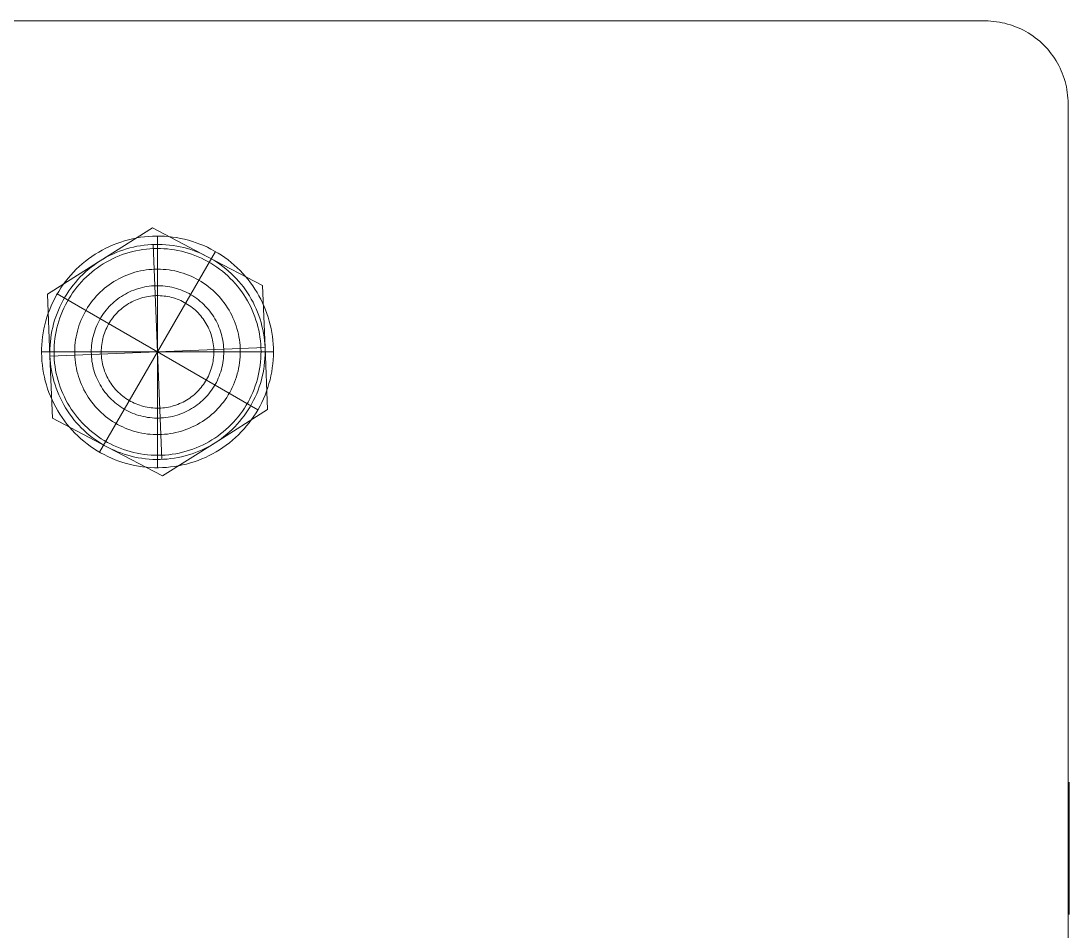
# Model space of a CAD drawing. Header units: inches. Extents: x -4 to 200, y 0 to 129.
# Drawn here: x 46.782 to 49.275, y 32.138 to 34.304 of the extents above; entities that cross this region are included whole.
import ezdxf

# ---------------------------------------------------------------- set-up
doc = ezdxf.new("R2010")
doc.units = ezdxf.units.IN
doc.layers.add('ZANO_R', color=7, linetype='Continuous', lineweight=0)

msp = doc.modelspace()

# ---------------------------------------------------------------- linework, layer by layer
at = {"layer": 'ZANO_R'}
for p, q in [((43.93656, 34.30404), (49.07556, 34.30404)), ((49.07556, 34.30404), (49.08228, 34.30393)), ((49.08228, 34.30393), (49.089, 34.30358)), ((49.089, 34.30358), (49.0957, 34.30301)), ((49.0957, 34.30301), (49.10237, 34.30221)), ((49.10237, 34.30221), (49.10901, 34.30118)), ((49.10901, 34.30118), (49.11562, 34.29992)), ((49.11562, 34.29992), (49.12218, 34.29844)), ((49.12218, 34.29844), (49.12868, 34.29674)), ((49.12868, 34.29674), (49.13512, 34.29482)), ((49.13512, 34.29482), (49.14149, 34.29267)), ((49.14149, 34.29267), (49.14779, 34.29032)), ((49.14779, 34.29032), (49.154, 34.28774)), ((49.154, 34.28774), (49.16012, 34.28496)), ((49.16012, 34.28496), (49.16614, 34.28197)), ((49.16614, 34.28197), (49.17205, 34.27877)), ((49.17205, 34.27877), (49.17786, 34.27538)), ((49.17786, 34.27538), (49.18354, 34.27179)), ((49.18354, 34.27179), (49.1891, 34.26801)), ((49.1891, 34.26801), (49.19452, 34.26404)), ((49.19452, 34.26404), (49.19981, 34.25988)), ((49.19981, 34.25988), (49.20495, 34.25555)), ((49.20495, 34.25555), (49.20994, 34.25105)), ((49.20994, 34.25105), (49.21478, 34.24638)), ((49.21478, 34.24638), (49.21945, 34.24154)), ((49.21945, 34.24154), (49.22395, 34.23655)), ((49.22395, 34.23655), (49.22828, 34.23141)), ((49.22828, 34.23141), (49.23244, 34.22612)), ((49.23244, 34.22612), (49.23641, 34.2207)), ((49.23641, 34.2207), (49.24019, 34.21514)), ((49.24019, 34.21514), (49.24378, 34.20946)), ((49.24378, 34.20946), (49.24717, 34.20365)), ((49.24717, 34.20365), (49.25037, 34.19774)), ((49.25037, 34.19774), (49.25336, 34.19172)), ((49.25336, 34.19172), (49.25614, 34.1856)), ((49.25614, 34.1856), (49.25871, 34.17939)), ((49.25871, 34.17939), (49.26107, 34.17309)), ((49.26107, 34.17309), (49.26322, 34.16672)), ((49.26322, 34.16672), (49.26514, 34.16028)), ((49.26514, 34.16028), (49.26684, 34.15378)), ((49.26684, 34.15378), (49.26832, 34.14722)), ((49.26832, 34.14722), (49.26958, 34.14061)), ((49.26958, 34.14061), (49.27061, 34.13397)), ((49.27061, 34.13397), (49.27141, 34.1273)), ((49.27141, 34.1273), (49.27198, 34.1206)), ((49.27198, 34.1206), (49.27233, 34.11388)), ((49.27233, 34.11388), (49.27244, 34.10716)), ((49.27244, 34.10716), (49.27244, 30.56332)), ((47.09519, 33.81183), (46.97027, 33.73289)), ((47.22601, 33.74311), (47.09519, 33.81183)), ((47.01039, 33.77467), (47.00144, 33.77114)), ((47.01945, 33.77788), (47.01039, 33.77467)), ((47.02863, 33.78078), (47.01945, 33.77788)), ((47.0379, 33.78335), (47.02863, 33.78078)), ((47.04725, 33.7856), (47.0379, 33.78335)), ((47.05668, 33.78752), (47.04725, 33.7856)), ((47.06632, 33.78914), (47.05684, 33.78755)), ((47.07584, 33.79039), (47.06632, 33.78914)), ((47.08541, 33.79131), (47.07584, 33.79039)), ((47.095, 33.79189), (47.08541, 33.79131)), ((47.10461, 33.79214), (47.095, 33.79189)), ((47.11422, 33.79206), (47.10461, 33.79214)), ((47.10699, 33.79215), (47.10699, 33.24089)), ((47.12382, 33.79164), (47.11422, 33.79206)), ((47.1334, 33.79089), (47.12382, 33.79164)), ((47.14295, 33.7898), (47.1334, 33.79089)), ((47.15245, 33.78838), (47.14295, 33.7898)), ((47.1619, 33.78663), (47.15245, 33.78838)), ((47.17128, 33.78455), (47.1619, 33.78663)), ((47.18059, 33.78215), (47.17128, 33.78455)), ((47.1898, 33.77942), (47.18059, 33.78215)), ((47.19892, 33.77637), (47.1898, 33.77942)), ((47.20792, 33.77301), (47.19892, 33.77637)), ((46.95883, 33.74894), (46.9508, 33.74363)), ((46.96703, 33.75397), (46.95883, 33.74894)), ((46.9754, 33.75871), (46.96703, 33.75397)), ((47.24481, 33.75522), (46.96918, 33.27782)), ((46.98393, 33.76316), (46.9754, 33.75871)), ((46.99261, 33.7673), (46.98393, 33.76316)), ((47.00144, 33.77114), (46.99261, 33.7673)), ((46.99286, 33.74561), (47.00067, 33.74934)), ((47.00067, 33.74934), (47.00859, 33.75279)), ((47.00859, 33.75279), (47.01663, 33.75598)), ((47.01663, 33.75598), (47.02477, 33.7589)), ((47.02324, 33.74793), (47.03119, 33.75066)), ((47.02477, 33.7589), (47.033, 33.76154)), ((47.03119, 33.75066), (47.03923, 33.75311)), ((47.033, 33.76154), (47.04132, 33.7639)), ((47.03923, 33.75311), (47.04734, 33.75528)), ((47.04132, 33.7639), (47.04971, 33.76597)), ((47.04734, 33.75528), (47.05553, 33.75718)), ((47.04971, 33.76597), (47.05817, 33.76777)), ((47.05553, 33.75718), (47.06378, 33.7588)), ((47.05817, 33.76777), (47.06668, 33.76927)), ((47.06378, 33.7588), (47.07207, 33.76013)), ((47.06668, 33.76927), (47.07524, 33.77049)), ((47.07207, 33.76013), (47.08041, 33.76118)), ((47.07524, 33.77049), (47.08383, 33.77142)), ((47.08041, 33.76118), (47.08878, 33.76195)), ((47.08383, 33.77142), (47.09246, 33.77205)), ((47.08878, 33.76195), (47.09717, 33.76243)), ((47.09246, 33.77205), (47.1011, 33.7724)), ((47.09677, 33.77226), (47.11721, 33.26078)), ((47.10557, 33.76262), (47.09717, 33.76243)), ((47.1011, 33.7724), (47.10974, 33.77245)), ((47.11397, 33.76252), (47.10557, 33.76262)), ((47.10974, 33.77245), (47.11838, 33.77221)), ((47.12237, 33.76214), (47.11397, 33.76252)), ((47.11838, 33.77221), (47.12701, 33.77168)), ((47.13074, 33.76147), (47.12237, 33.76214)), ((47.12701, 33.77168), (47.13562, 33.77086)), ((47.13909, 33.76052), (47.13074, 33.76147)), ((47.13562, 33.77086), (47.14419, 33.76975)), ((47.1474, 33.75928), (47.13909, 33.76052)), ((47.14419, 33.76975), (47.15272, 33.76835)), ((47.15567, 33.75776), (47.1474, 33.75928)), ((47.15272, 33.76835), (47.1612, 33.76666)), ((47.16388, 33.75596), (47.15567, 33.75776)), ((47.1612, 33.76666), (47.16962, 33.76469)), ((47.17202, 33.75388), (47.16388, 33.75596)), ((47.16962, 33.76469), (47.17797, 33.76243)), ((47.18008, 33.75152), (47.17202, 33.75388)), ((47.17797, 33.76243), (47.18623, 33.75989)), ((47.18806, 33.74889), (47.18008, 33.75152)), ((47.18623, 33.75989), (47.1944, 33.75708)), ((47.19595, 33.74598), (47.18806, 33.74889)), ((47.1944, 33.75708), (47.20248, 33.75399)), ((47.20248, 33.75399), (47.21045, 33.75063)), ((47.2168, 33.76934), (47.20792, 33.77301)), ((47.21045, 33.75063), (47.21829, 33.747)), ((47.22555, 33.76536), (47.2168, 33.76934)), ((47.23415, 33.76107), (47.22555, 33.76536)), ((47.2426, 33.75649), (47.23415, 33.76107)), ((47.25088, 33.75162), (47.2426, 33.75649)), ((47.25899, 33.74646), (47.25088, 33.75162)), ((46.97027, 33.73289), (46.84535, 33.65396)), ((46.92792, 33.72606), (46.92072, 33.71968)), ((46.93534, 33.73218), (46.92792, 33.72606)), ((46.94297, 33.73804), (46.93534, 33.73218)), ((46.9508, 33.74363), (46.94297, 33.73804)), ((46.95598, 33.72317), (46.96304, 33.72815)), ((46.96304, 33.72815), (46.97027, 33.73289)), ((46.97027, 33.73289), (46.97766, 33.73738)), ((46.97083, 33.72152), (46.97791, 33.72605)), ((46.97766, 33.73738), (46.98519, 33.74163)), ((46.97791, 33.72605), (46.98514, 33.73034)), ((46.98514, 33.73034), (46.99251, 33.73437)), ((46.98519, 33.74163), (46.99286, 33.74561)), ((46.99251, 33.73437), (47.00001, 33.73815)), ((47.00001, 33.73815), (47.00764, 33.74168)), ((47.00764, 33.74168), (47.01539, 33.74494)), ((47.01539, 33.74494), (47.02324, 33.74793)), ((47.20373, 33.74281), (47.19595, 33.74598)), ((47.2114, 33.73938), (47.20373, 33.74281)), ((47.21895, 33.73568), (47.2114, 33.73938)), ((47.21829, 33.747), (47.22601, 33.74311)), ((47.22637, 33.73173), (47.21895, 33.73568)), ((47.35683, 33.67439), (47.22601, 33.74311)), ((47.22601, 33.74311), (47.2336, 33.73896)), ((47.23364, 33.72753), (47.22637, 33.73173)), ((47.2336, 33.73896), (47.24104, 33.73456)), ((47.24077, 33.72308), (47.23364, 33.72753)), ((47.24104, 33.73456), (47.24833, 33.7299)), ((47.24833, 33.7299), (47.25545, 33.72501)), ((47.25545, 33.72501), (47.26241, 33.71988)), ((47.26691, 33.74102), (47.25899, 33.74646)), ((47.27464, 33.73531), (47.26691, 33.74102)), ((47.28216, 33.72933), (47.27464, 33.73531)), ((47.28948, 33.7231), (47.28216, 33.72933)), ((46.9005, 33.6991), (46.89426, 33.69178)), ((46.907, 33.70619), (46.9005, 33.6991)), ((46.91374, 33.71306), (46.907, 33.70619)), ((46.92072, 33.71968), (46.91374, 33.71306)), ((46.92339, 33.69484), (46.92952, 33.70094)), ((46.92952, 33.70094), (46.93585, 33.70683)), ((46.93585, 33.70683), (46.94237, 33.7125)), ((46.93798, 33.69541), (46.94418, 33.70107)), ((46.94237, 33.7125), (46.94909, 33.71795)), ((46.94418, 33.70107), (46.95058, 33.70652)), ((46.94909, 33.71795), (46.95598, 33.72317)), ((46.95058, 33.70652), (46.95716, 33.71175)), ((46.95716, 33.71175), (46.96391, 33.71675)), ((46.96391, 33.71675), (46.97083, 33.72152)), ((47.03376, 33.69927), (47.02746, 33.69662)), ((47.04014, 33.7017), (47.03376, 33.69927)), ((47.04661, 33.70391), (47.04014, 33.7017)), ((47.05315, 33.7059), (47.04661, 33.70391)), ((47.05975, 33.70765), (47.05315, 33.7059)), ((47.06642, 33.70918), (47.05975, 33.70765)), ((47.07313, 33.71047), (47.06642, 33.70918)), ((47.07988, 33.71153), (47.07313, 33.71047)), ((47.08666, 33.71235), (47.07988, 33.71153)), ((47.09347, 33.71294), (47.08666, 33.71235)), ((47.1003, 33.71329), (47.09347, 33.71294)), ((47.10713, 33.7134), (47.1003, 33.71329)), ((47.11396, 33.71328), (47.10713, 33.7134)), ((47.12079, 33.71292), (47.11396, 33.71328)), ((47.1276, 33.71232), (47.12079, 33.71292)), ((47.13438, 33.71149), (47.1276, 33.71232)), ((47.14113, 33.71042), (47.13438, 33.71149)), ((47.14784, 33.70912), (47.14113, 33.71042)), ((47.1545, 33.70758), (47.14784, 33.70912)), ((47.1611, 33.70582), (47.1545, 33.70758)), ((47.16764, 33.70383), (47.1611, 33.70582)), ((47.1741, 33.70161), (47.16764, 33.70383)), ((47.18049, 33.69917), (47.1741, 33.70161)), ((47.18678, 33.69651), (47.18049, 33.69917)), ((47.24775, 33.7184), (47.24077, 33.72308)), ((47.25456, 33.71347), (47.24775, 33.7184)), ((47.2612, 33.70832), (47.25456, 33.71347)), ((47.26765, 33.70294), (47.2612, 33.70832)), ((47.26241, 33.71988), (47.26919, 33.71451)), ((47.27393, 33.69735), (47.26765, 33.70294)), ((47.26919, 33.71451), (47.27578, 33.70892)), ((47.27578, 33.70892), (47.28218, 33.70311)), ((47.28218, 33.70311), (47.28839, 33.69709)), ((47.29657, 33.71661), (47.28948, 33.7231)), ((47.30343, 33.70988), (47.29657, 33.71661)), ((47.31005, 33.70291), (47.30343, 33.70988)), ((47.31642, 33.69572), (47.31005, 33.70291)), ((46.88255, 33.67651), (46.8771, 33.66858)), ((46.88827, 33.68425), (46.88255, 33.67651)), ((46.89426, 33.69178), (46.88827, 33.68425)), ((46.90104, 33.66848), (46.90629, 33.67535)), ((46.90629, 33.67535), (46.91177, 33.68204)), ((46.91177, 33.68204), (46.91747, 33.68854)), ((46.91519, 33.67073), (46.92057, 33.67718)), ((46.91747, 33.68854), (46.92339, 33.69484)), ((46.92057, 33.67718), (46.92617, 33.68345)), ((46.92617, 33.68345), (46.93197, 33.68953)), ((46.93197, 33.68953), (46.93798, 33.69541)), ((46.99194, 33.67628), (46.98646, 33.67219)), ((46.99755, 33.68018), (46.99194, 33.67628)), ((47.0033, 33.68388), (46.99755, 33.68018)), ((47.00917, 33.68738), (47.0033, 33.68388)), ((47.01515, 33.69067), (47.00917, 33.68738)), ((47.02125, 33.69375), (47.01515, 33.69067)), ((47.02746, 33.69662), (47.02125, 33.69375)), ((47.10342, 33.67399), (47.09799, 33.67377)), ((47.10886, 33.67401), (47.10342, 33.67399)), ((47.11429, 33.67386), (47.10886, 33.67401)), ((47.11972, 33.67351), (47.11429, 33.67386)), ((47.19298, 33.69363), (47.18678, 33.69651)), ((47.19907, 33.69054), (47.19298, 33.69363)), ((47.20506, 33.68724), (47.19907, 33.69054)), ((47.21092, 33.68373), (47.20506, 33.68724)), ((47.21667, 33.68003), (47.21092, 33.68373)), ((47.22227, 33.67612), (47.21667, 33.68003)), ((47.22774, 33.67202), (47.22227, 33.67612)), ((47.28, 33.69155), (47.27393, 33.69735)), ((47.28588, 33.68554), (47.28, 33.69155)), ((47.29154, 33.67933), (47.28588, 33.68554)), ((47.28839, 33.69709), (47.29438, 33.69086)), ((47.29699, 33.67294), (47.29154, 33.67933)), ((47.29438, 33.69086), (47.30016, 33.68443)), ((47.30016, 33.68443), (47.30572, 33.67781)), ((47.30572, 33.67781), (47.31106, 33.67101)), ((47.32244, 33.68844), (47.31653, 33.69559)), ((47.32811, 33.68109), (47.32244, 33.68844)), ((47.33352, 33.67355), (47.32811, 33.68109)), ((47.36273, 33.52674), (47.35683, 33.67439)), ((46.84535, 33.65396), (46.85125, 33.5063)), ((46.86705, 33.65218), (46.86247, 33.64372)), ((46.87193, 33.66047), (46.86705, 33.65218)), ((46.86829, 33.65433), (47.34569, 33.37871)), ((46.8771, 33.66858), (46.87193, 33.66047)), ((46.88673, 33.64687), (46.89125, 33.65423)), ((46.89125, 33.65423), (46.89603, 33.66144)), ((46.89598, 33.64317), (46.90043, 33.6503)), ((46.89603, 33.66144), (46.90104, 33.66848)), ((46.90043, 33.6503), (46.90512, 33.65728)), ((46.90512, 33.65728), (46.91004, 33.66409)), ((46.91004, 33.66409), (46.91519, 33.67073)), ((46.96139, 33.64904), (46.95688, 33.6439)), ((46.96607, 33.65401), (46.96139, 33.64904)), ((46.97093, 33.65882), (46.96607, 33.65401)), ((46.97595, 33.66346), (46.97093, 33.65882)), ((46.98113, 33.66792), (46.97595, 33.66346)), ((46.98646, 33.67219), (46.98113, 33.66792)), ((47.02594, 33.65157), (47.02133, 33.64869)), ((47.03065, 33.65429), (47.02594, 33.65157)), ((47.03545, 33.65684), (47.03065, 33.65429)), ((47.04034, 33.65923), (47.03545, 33.65684)), ((47.04531, 33.66144), (47.04034, 33.65923)), ((47.05035, 33.66349), (47.04531, 33.66144)), ((47.05545, 33.66535), (47.05035, 33.66349)), ((47.06062, 33.66704), (47.05545, 33.66535)), ((47.06584, 33.66856), (47.06062, 33.66704)), ((47.07111, 33.66989), (47.06584, 33.66856)), ((47.07643, 33.67103), (47.07111, 33.66989)), ((47.08178, 33.672), (47.07643, 33.67103)), ((47.08716, 33.67277), (47.08178, 33.672)), ((47.08556, 33.64867), (47.09014, 33.64934)), ((47.09257, 33.67336), (47.08716, 33.67277)), ((47.09014, 33.64934), (47.09473, 33.64984)), ((47.09799, 33.67377), (47.09257, 33.67336)), ((47.09473, 33.64984), (47.09934, 33.65018)), ((47.09934, 33.65018), (47.10396, 33.65037)), ((47.10396, 33.65037), (47.10858, 33.65039)), ((47.10858, 33.65039), (47.1132, 33.65026)), ((47.1132, 33.65026), (47.11781, 33.64996)), ((47.11781, 33.64996), (47.12241, 33.64951)), ((47.12513, 33.67298), (47.11972, 33.67351)), ((47.12241, 33.64951), (47.12699, 33.6489)), ((47.13052, 33.67226), (47.12513, 33.67298)), ((47.13588, 33.67135), (47.13052, 33.67226)), ((47.14121, 33.67026), (47.13588, 33.67135)), ((47.1465, 33.66899), (47.14121, 33.67026)), ((47.15173, 33.66754), (47.1465, 33.66899)), ((47.15692, 33.6659), (47.15173, 33.66754)), ((47.16205, 33.66409), (47.15692, 33.6659)), ((47.16711, 33.6621), (47.16205, 33.66409)), ((47.1721, 33.65994), (47.16711, 33.6621)), ((47.17701, 33.65761), (47.1721, 33.65994)), ((47.18184, 33.65511), (47.17701, 33.65761)), ((47.18658, 33.65244), (47.18184, 33.65511)), ((47.19122, 33.64961), (47.18658, 33.65244)), ((47.19576, 33.64663), (47.19122, 33.64961)), ((47.23307, 33.66774), (47.22774, 33.67202)), ((47.23824, 33.66327), (47.23307, 33.66774)), ((47.24325, 33.65863), (47.23824, 33.66327)), ((47.2481, 33.65381), (47.24325, 33.65863)), ((47.25278, 33.64883), (47.2481, 33.65381)), ((47.30222, 33.66636), (47.29699, 33.67294)), ((47.30722, 33.6596), (47.30222, 33.66636)), ((47.31199, 33.65268), (47.30722, 33.6596)), ((47.31106, 33.67101), (47.31616, 33.66402)), ((47.31652, 33.64561), (47.31199, 33.65268)), ((47.31616, 33.66402), (47.32102, 33.65688)), ((47.32102, 33.65688), (47.32564, 33.64957)), ((47.32564, 33.64957), (47.33001, 33.64211)), ((47.33868, 33.66583), (47.33352, 33.67355)), ((47.34358, 33.65795), (47.33868, 33.66583)), ((47.3482, 33.6499), (47.34358, 33.65795)), ((47.35256, 33.64171), (47.3482, 33.6499)), ((46.85419, 33.62635), (46.85051, 33.61746)), ((46.85818, 33.63511), (46.85419, 33.62635)), ((46.86247, 33.64372), (46.85818, 33.63511)), ((46.87467, 33.62391), (46.87843, 33.6317)), ((46.87843, 33.6317), (46.88245, 33.63935)), ((46.88245, 33.63935), (46.88673, 33.64687)), ((46.88414, 33.62093), (46.88783, 33.62848)), ((46.88783, 33.62848), (46.89178, 33.63589)), ((46.89178, 33.63589), (46.89598, 33.64317)), ((46.94445, 33.62761), (46.94069, 33.6219)), ((46.9484, 33.63318), (46.94445, 33.62761)), ((46.95254, 33.63862), (46.9484, 33.63318)), ((46.95688, 33.6439), (46.95254, 33.63862)), ((46.99219, 33.62435), (46.98854, 33.62033)), ((46.99598, 33.62825), (46.99219, 33.62435)), ((46.9999, 33.63202), (46.99598, 33.62825)), ((47.00395, 33.63564), (46.9999, 33.63202)), ((47.00813, 33.63913), (47.00395, 33.63564)), ((47.01242, 33.64247), (47.00813, 33.63913)), ((47.01682, 33.64566), (47.01242, 33.64247)), ((47.02133, 33.64869), (47.01682, 33.64566)), ((47.0266, 33.62358), (47.03035, 33.62629)), ((47.03035, 33.62629), (47.03418, 33.62887)), ((47.03418, 33.62887), (47.0381, 33.63131)), ((47.0381, 33.63131), (47.04211, 33.63362)), ((47.04211, 33.63362), (47.04619, 33.63579)), ((47.04619, 33.63579), (47.05034, 33.63782)), ((47.05034, 33.63782), (47.05456, 33.63971)), ((47.05456, 33.63971), (47.05884, 33.64144)), ((47.05884, 33.64144), (47.06318, 33.64303)), ((47.06318, 33.64303), (47.06758, 33.64447)), ((47.06758, 33.64447), (47.07202, 33.64575)), ((47.07202, 33.64575), (47.0765, 33.64688)), ((47.0765, 33.64688), (47.08101, 33.64786)), ((47.08101, 33.64786), (47.08556, 33.64867)), ((47.12699, 33.6489), (47.13155, 33.64813)), ((47.13155, 33.64813), (47.13608, 33.6472)), ((47.13608, 33.6472), (47.14057, 33.64612)), ((47.14057, 33.64612), (47.14502, 33.64489)), ((47.14502, 33.64489), (47.14943, 33.6435)), ((47.14943, 33.6435), (47.15379, 33.64196)), ((47.15379, 33.64196), (47.15809, 33.64027)), ((47.15809, 33.64027), (47.16233, 33.63843)), ((47.16233, 33.63843), (47.16651, 33.63645)), ((47.16651, 33.63645), (47.17061, 33.63432)), ((47.17061, 33.63432), (47.17464, 33.63205)), ((47.17464, 33.63205), (47.17859, 33.62965)), ((47.17859, 33.62965), (47.18245, 33.62711)), ((47.18245, 33.62711), (47.18622, 33.62444)), ((47.18622, 33.62444), (47.1899, 33.62164)), ((47.2002, 33.64349), (47.19576, 33.64663)), ((47.20453, 33.64019), (47.2002, 33.64349)), ((47.20874, 33.63675), (47.20453, 33.64019)), ((47.21283, 33.63317), (47.20874, 33.63675)), ((47.21679, 33.62945), (47.21283, 33.63317)), ((47.22062, 33.62559), (47.21679, 33.62945)), ((47.22432, 33.6216), (47.22062, 33.62559)), ((47.25729, 33.64369), (47.25278, 33.64883)), ((47.26161, 33.6384), (47.25729, 33.64369)), ((47.26575, 33.63296), (47.26161, 33.6384)), ((47.26969, 33.62738), (47.26575, 33.63296)), ((47.27344, 33.62167), (47.26969, 33.62738)), ((47.32081, 33.63838), (47.31652, 33.64561)), ((47.32484, 33.63101), (47.32081, 33.63838)), ((47.32862, 33.6235), (47.32484, 33.63101)), ((47.33001, 33.64211), (47.33412, 33.6345)), ((47.33412, 33.6345), (47.33798, 33.62677)), ((47.33798, 33.62677), (47.34157, 33.6189)), ((47.35663, 33.63337), (47.35256, 33.64171)), ((47.36043, 33.6249), (47.35663, 33.63337)), ((47.36393, 33.6163), (47.36043, 33.6249)), ((46.84409, 33.59933), (46.84136, 33.5901)), ((46.84714, 33.60845), (46.84409, 33.59933)), ((46.85051, 33.61746), (46.84714, 33.60845)), ((46.86232, 33.59164), (46.865, 33.59986)), ((46.865, 33.59986), (46.86795, 33.60798)), ((46.86795, 33.60798), (46.87117, 33.61601)), ((46.87117, 33.61601), (46.87467, 33.62391)), ((46.87463, 33.59759), (46.87753, 33.60548)), ((46.87753, 33.60548), (46.8807, 33.61326)), ((46.8807, 33.61326), (46.88414, 33.62093)), ((46.93064, 33.60404), (46.9277, 33.59787)), ((46.93378, 33.61011), (46.93064, 33.60404)), ((46.93713, 33.61607), (46.93378, 33.61011)), ((46.94069, 33.6219), (46.93713, 33.61607)), ((46.97537, 33.60303), (46.97247, 33.59844)), ((46.97844, 33.60752), (46.97537, 33.60303)), ((46.98166, 33.61191), (46.97844, 33.60752)), ((46.98502, 33.61618), (46.98166, 33.61191)), ((46.98854, 33.62033), (46.98502, 33.61618)), ((47.00046, 33.5976), (47.00332, 33.60123)), ((47.00332, 33.60123), (47.0063, 33.60476)), ((47.0063, 33.60476), (47.00941, 33.60818)), ((47.00941, 33.60818), (47.01263, 33.61149)), ((47.01263, 33.61149), (47.01597, 33.61469)), ((47.01597, 33.61469), (47.01941, 33.61778)), ((47.01941, 33.61778), (47.02296, 33.62074)), ((47.02296, 33.62074), (47.0266, 33.62358)), ((47.1899, 33.62164), (47.19348, 33.61872)), ((47.19348, 33.61872), (47.19695, 33.61567)), ((47.19695, 33.61567), (47.20032, 33.61251)), ((47.20032, 33.61251), (47.20358, 33.60923)), ((47.20358, 33.60923), (47.20672, 33.60584)), ((47.20672, 33.60584), (47.20974, 33.60235)), ((47.20974, 33.60235), (47.21265, 33.59875)), ((47.22788, 33.61749), (47.22432, 33.6216)), ((47.23129, 33.61326), (47.22788, 33.61749)), ((47.23455, 33.60891), (47.23129, 33.61326)), ((47.23767, 33.60445), (47.23455, 33.60891)), ((47.24062, 33.59989), (47.23767, 33.60445)), ((47.24342, 33.59523), (47.24062, 33.59989)), ((47.27699, 33.61583), (47.27344, 33.62167)), ((47.28034, 33.60987), (47.27699, 33.61583)), ((47.28347, 33.6038), (47.28034, 33.60987)), ((47.2864, 33.59762), (47.28347, 33.6038)), ((47.33215, 33.61587), (47.32862, 33.6235)), ((47.33541, 33.60813), (47.33215, 33.61587)), ((47.3384, 33.60028), (47.33541, 33.60813)), ((47.34113, 33.59233), (47.3384, 33.60028)), ((47.34157, 33.6189), (47.34489, 33.61092)), ((47.34489, 33.61092), (47.34795, 33.60283)), ((47.34795, 33.60283), (47.35072, 33.59464)), ((47.36714, 33.6076), (47.36393, 33.6163)), ((47.37006, 33.59878), (47.36714, 33.6076)), ((46.83896, 33.58079), (46.83688, 33.57139)), ((46.84136, 33.5901), (46.83896, 33.58079)), ((46.85598, 33.5665), (46.85781, 33.57495)), ((46.85781, 33.57495), (46.85992, 33.58333)), ((46.85992, 33.58333), (46.86232, 33.59164)), ((46.86756, 33.5734), (46.86964, 33.58155)), ((46.86964, 33.58155), (46.872, 33.58961)), ((46.872, 33.58961), (46.87463, 33.59759)), ((46.92022, 33.57879), (46.91817, 33.57227)), ((46.92249, 33.58524), (46.92022, 33.57879)), ((46.92499, 33.5916), (46.92249, 33.58524)), ((46.9277, 33.59787), (46.92499, 33.5916)), ((46.96247, 33.57914), (46.9604, 33.57411)), ((46.96472, 33.58409), (46.96247, 33.57914)), ((46.96714, 33.58896), (46.96472, 33.58409)), ((46.96972, 33.59375), (46.96714, 33.58896)), ((46.97247, 33.59844), (46.96972, 33.59375)), ((46.98606, 33.57396), (46.98811, 33.5781)), ((46.98811, 33.5781), (46.99031, 33.58216)), ((46.99031, 33.58216), (46.99265, 33.58615)), ((46.99265, 33.58615), (46.99512, 33.59006)), ((46.99512, 33.59006), (46.99772, 33.59387)), ((46.99772, 33.59387), (47.00046, 33.5976)), ((47.21265, 33.59875), (47.21542, 33.59505)), ((47.21542, 33.59505), (47.21807, 33.59126)), ((47.21807, 33.59126), (47.22058, 33.58738)), ((47.22058, 33.58738), (47.22296, 33.58342)), ((47.22296, 33.58342), (47.2252, 33.57938)), ((47.2252, 33.57938), (47.2273, 33.57526)), ((47.2273, 33.57526), (47.22925, 33.57107)), ((47.24606, 33.59047), (47.24342, 33.59523)), ((47.24853, 33.58563), (47.24606, 33.59047)), ((47.25083, 33.5807), (47.24853, 33.58563)), ((47.25296, 33.5757), (47.25083, 33.5807)), ((47.25491, 33.57062), (47.25296, 33.5757)), ((47.2891, 33.59134), (47.2864, 33.59762)), ((47.29159, 33.58498), (47.2891, 33.59134)), ((47.29385, 33.57853), (47.29159, 33.58498)), ((47.29589, 33.57201), (47.29385, 33.57853)), ((47.34358, 33.58429), (47.34113, 33.59233)), ((47.34575, 33.57617), (47.34358, 33.58429)), ((47.34765, 33.56799), (47.34575, 33.57617)), ((47.35072, 33.59464), (47.35322, 33.58637)), ((47.35322, 33.58637), (47.35544, 33.57801)), ((47.35544, 33.57801), (47.35738, 33.56959)), ((47.37268, 33.58988), (47.37006, 33.59878)), ((47.375, 33.58089), (47.37268, 33.58988)), ((47.37702, 33.57183), (47.375, 33.58089)), ((46.83371, 33.55242), (46.83262, 33.54286)), ((46.83513, 33.56193), (46.83371, 33.55242)), ((46.83688, 33.57139), (46.83513, 33.56193)), ((46.85221, 33.54085), (46.85317, 33.54944)), ((46.85317, 33.54944), (46.85443, 33.55799)), ((46.85443, 33.55799), (46.85598, 33.5665)), ((46.863, 33.54862), (46.86423, 33.55693)), ((46.86423, 33.55693), (46.86575, 33.5652)), ((46.86575, 33.5652), (46.86756, 33.5734)), ((46.9134, 33.55234), (46.91227, 33.5456)), ((46.91476, 33.55904), (46.9134, 33.55234)), ((46.91635, 33.56568), (46.91476, 33.55904)), ((46.91817, 33.57227), (46.91635, 33.56568)), ((46.95386, 33.55339), (46.95268, 33.54808)), ((46.95523, 33.55865), (46.95386, 33.55339)), ((46.95677, 33.56386), (46.95523, 33.55865)), ((46.9585, 33.56902), (46.95677, 33.56386)), ((46.9604, 33.57411), (46.9585, 33.56902)), ((46.97683, 33.54786), (46.97799, 33.55233)), ((46.97799, 33.55233), (46.97931, 33.55676)), ((46.97931, 33.55676), (46.98077, 33.56115)), ((46.98077, 33.56115), (46.98239, 33.56548)), ((46.98239, 33.56548), (46.98415, 33.56975)), ((46.98415, 33.56975), (46.98606, 33.57396)), ((47.22925, 33.57107), (47.23106, 33.56682)), ((47.23106, 33.56682), (47.23273, 33.56251)), ((47.23273, 33.56251), (47.23424, 33.55814)), ((47.23424, 33.55814), (47.2356, 33.55373)), ((47.2356, 33.55373), (47.23681, 33.54926)), ((47.23681, 33.54926), (47.23786, 33.54476)), ((47.25669, 33.56549), (47.25491, 33.57062)), ((47.25829, 33.56029), (47.25669, 33.56549)), ((47.25971, 33.55504), (47.25829, 33.56029)), ((47.26095, 33.54975), (47.25971, 33.55504)), ((47.26201, 33.54441), (47.26095, 33.54975)), ((47.2977, 33.56542), (47.29589, 33.57201)), ((47.29929, 33.55877), (47.2977, 33.56542)), ((47.30064, 33.55207), (47.29929, 33.55877)), ((47.30175, 33.54533), (47.30064, 33.55207)), ((47.34927, 33.55974), (47.34765, 33.56799)), ((47.3506, 33.55144), (47.34927, 33.55974)), ((47.35165, 33.54311), (47.3506, 33.55144)), ((47.35738, 33.56959), (47.35903, 33.5611)), ((47.35903, 33.5611), (47.36039, 33.55256)), ((47.36039, 33.55256), (47.36146, 33.54398)), ((47.37873, 33.56271), (47.37702, 33.57183)), ((47.38013, 33.55354), (47.37873, 33.56271)), ((47.38122, 33.54432), (47.38013, 33.55354)), ((46.83187, 33.53327), (46.83145, 33.52365)), ((46.83262, 33.54286), (46.83187, 33.53327)), ((46.85115, 33.52359), (46.85153, 33.53223)), ((46.85125, 33.5063), (47.36273, 33.52674)), ((46.85153, 33.53223), (46.85221, 33.54085)), ((46.86099, 33.5235), (46.86137, 33.5319)), ((46.86137, 33.5319), (46.86204, 33.54027)), ((46.86204, 33.54027), (46.863, 33.54862)), ((46.9103, 33.5252), (46.91012, 33.51837)), ((46.91072, 33.53202), (46.9103, 33.5252)), ((46.91138, 33.53882), (46.91072, 33.53202)), ((46.91227, 33.5456), (46.91138, 33.53882)), ((46.94981, 33.52654), (46.94956, 33.52111)), ((46.95025, 33.53196), (46.94981, 33.52654)), ((46.95087, 33.53736), (46.95025, 33.53196)), ((46.95169, 33.54273), (46.95087, 33.53736)), ((46.95268, 33.54808), (46.95169, 33.54273)), ((46.97317, 33.52042), (46.97339, 33.52504)), ((46.97339, 33.52504), (46.97376, 33.52964)), ((46.97376, 33.52964), (46.97429, 33.53423)), ((46.97429, 33.53423), (46.97498, 33.5388)), ((46.97498, 33.5388), (46.97583, 33.54335)), ((46.97583, 33.54335), (46.97683, 33.54786)), ((47.23786, 33.54476), (47.23876, 33.54023)), ((47.23876, 33.54023), (47.2395, 33.53567)), ((47.2395, 33.53567), (47.24008, 33.53108)), ((47.24008, 33.53108), (47.2405, 33.52648)), ((47.2405, 33.52648), (47.24076, 33.52187)), ((47.26288, 33.53905), (47.26201, 33.54441)), ((47.26356, 33.53365), (47.26288, 33.53905)), ((47.26406, 33.52824), (47.26356, 33.53365)), ((47.26437, 33.52281), (47.26406, 33.52824)), ((47.30264, 33.53855), (47.30175, 33.54533)), ((47.30328, 33.53175), (47.30264, 33.53855)), ((47.30369, 33.52493), (47.30328, 33.53175)), ((47.30387, 33.51809), (47.30369, 33.52493)), ((47.35242, 33.53474), (47.35165, 33.54311)), ((47.3529, 33.52635), (47.35242, 33.53474)), ((47.35309, 33.51795), (47.3529, 33.52635)), ((47.36146, 33.54398), (47.36224, 33.53537)), ((47.36224, 33.53537), (47.36273, 33.52674)), ((47.36863, 33.37909), (47.36273, 33.52674)), ((47.36273, 33.52674), (47.36293, 33.5181)), ((47.382, 33.53507), (47.38122, 33.54432)), ((47.38247, 33.5258), (47.382, 33.53507)), ((47.38263, 33.51652), (47.38247, 33.5258)), ((47.38263, 33.51652), (46.83136, 33.51652)), ((46.83145, 33.52365), (46.83137, 33.51403)), ((46.83137, 33.51403), (46.83163, 33.50442)), ((46.83163, 33.50442), (46.83222, 33.49481)), ((46.85105, 33.51495), (46.85115, 33.52359)), ((46.85125, 33.5063), (46.85105, 33.51495)), ((46.85125, 33.5063), (46.85715, 33.35865)), ((46.85174, 33.49767), (46.85125, 33.5063)), ((46.8609, 33.5151), (46.86099, 33.5235)), ((46.86109, 33.5067), (46.8609, 33.5151)), ((46.86157, 33.49831), (46.86109, 33.5067)), ((46.91012, 33.51837), (46.91018, 33.51153)), ((46.91018, 33.51153), (46.91047, 33.50471)), ((46.91047, 33.50471), (46.911, 33.49789)), ((46.94956, 33.52111), (46.94949, 33.51567)), ((46.94949, 33.51567), (46.94961, 33.51023)), ((46.94961, 33.51023), (46.94993, 33.50481)), ((46.94993, 33.50481), (46.95042, 33.49939)), ((46.95042, 33.49939), (46.95111, 33.494)), ((46.97312, 33.5158), (46.97317, 33.52042)), ((46.97322, 33.51118), (46.97312, 33.5158)), ((46.97349, 33.50656), (46.97322, 33.51118)), ((46.97391, 33.50196), (46.97349, 33.50656)), ((46.97449, 33.49738), (46.97391, 33.50196)), ((47.24023, 33.5034), (47.23969, 33.49881)), ((47.2406, 33.50801), (47.24023, 33.5034)), ((47.24081, 33.51263), (47.2406, 33.50801)), ((47.24076, 33.52187), (47.24087, 33.51725)), ((47.24087, 33.51725), (47.24081, 33.51263)), ((47.26311, 33.49569), (47.26374, 33.50109)), ((47.26374, 33.50109), (47.26418, 33.50651)), ((47.26418, 33.50651), (47.26443, 33.51194)), ((47.26449, 33.51737), (47.26437, 33.52281)), ((47.26443, 33.51194), (47.26449, 33.51737)), ((47.30296, 33.49762), (47.3035, 33.50443)), ((47.3035, 33.50443), (47.3038, 33.51126)), ((47.3038, 33.51126), (47.30387, 33.51809)), ((47.35194, 33.49277), (47.35261, 33.50115)), ((47.35261, 33.50115), (47.35299, 33.50954)), ((47.35299, 33.50954), (47.35309, 33.51795)), ((47.36245, 33.50082), (47.36178, 33.4922)), ((47.36284, 33.50945), (47.36245, 33.50082)), ((47.36293, 33.5181), (47.36284, 33.50945)), ((47.38196, 33.49742), (47.38246, 33.50696)), ((47.38246, 33.50696), (47.38263, 33.51652)), ((46.83222, 33.49481), (46.83314, 33.48524)), ((46.83314, 33.48524), (46.8344, 33.4757)), ((46.8344, 33.4757), (46.83599, 33.46621)), ((46.85253, 33.48906), (46.85174, 33.49767)), ((46.8536, 33.48048), (46.85253, 33.48906)), ((46.85496, 33.47195), (46.8536, 33.48048)), ((46.86233, 33.48994), (46.86157, 33.49831)), ((46.86338, 33.4816), (46.86233, 33.48994)), ((46.86472, 33.4733), (46.86338, 33.4816)), ((46.911, 33.49789), (46.91176, 33.4911)), ((46.91176, 33.4911), (46.91276, 33.48434)), ((46.91276, 33.48434), (46.91399, 33.47762)), ((46.91399, 33.47762), (46.91546, 33.47094)), ((46.95111, 33.494), (46.95198, 33.48863)), ((46.95198, 33.48863), (46.95303, 33.4833)), ((46.95303, 33.4833), (46.95427, 33.478)), ((46.95427, 33.478), (46.95569, 33.47275)), ((46.97523, 33.49281), (46.97449, 33.49738)), ((46.97613, 33.48828), (46.97523, 33.49281)), ((46.97718, 33.48378), (46.97613, 33.48828)), ((46.97839, 33.47932), (46.97718, 33.48378)), ((46.97975, 33.4749), (46.97839, 33.47932)), ((46.98126, 33.47053), (46.97975, 33.4749)), ((47.23468, 33.47628), (47.23322, 33.4719)), ((47.23599, 33.48071), (47.23468, 33.47628)), ((47.23715, 33.48519), (47.23599, 33.48071)), ((47.23816, 33.4897), (47.23715, 33.48519)), ((47.239, 33.49424), (47.23816, 33.4897)), ((47.23969, 33.49881), (47.239, 33.49424)), ((47.25876, 33.47439), (47.26012, 33.47966)), ((47.26012, 33.47966), (47.2613, 33.48496)), ((47.2613, 33.48496), (47.2623, 33.49031)), ((47.2623, 33.49031), (47.26311, 33.49569)), ((47.29846, 33.47068), (47.29994, 33.47735)), ((47.29994, 33.47735), (47.30118, 33.48407)), ((47.30118, 33.48407), (47.30219, 33.49083)), ((47.30219, 33.49083), (47.30296, 33.49762)), ((47.34823, 33.46785), (47.34975, 33.47611)), ((47.34975, 33.47611), (47.35099, 33.48442)), ((47.35099, 33.48442), (47.35194, 33.49277)), ((47.35956, 33.47505), (47.35801, 33.46654)), ((47.36081, 33.48361), (47.35956, 33.47505)), ((47.36178, 33.4922), (47.36081, 33.48361)), ((47.37849, 33.46897), (47.37998, 33.47841)), ((47.37998, 33.47841), (47.38113, 33.4879)), ((47.38113, 33.4879), (47.38196, 33.49742)), ((46.83599, 33.46621), (46.83791, 33.45678)), ((46.83791, 33.45678), (46.84016, 33.44743)), ((46.85661, 33.46346), (46.85496, 33.47195)), ((46.85855, 33.45503), (46.85661, 33.46346)), ((46.86076, 33.44668), (46.85855, 33.45503)), ((46.86633, 33.46506), (46.86472, 33.4733)), ((46.86823, 33.45687), (46.86633, 33.46506)), ((46.87041, 33.44875), (46.86823, 33.45687)), ((46.91546, 33.47094), (46.91716, 33.46432)), ((46.91716, 33.46432), (46.91908, 33.45777)), ((46.91908, 33.45777), (46.92124, 33.45128)), ((46.92124, 33.45128), (46.92361, 33.44487)), ((46.95569, 33.47275), (46.95729, 33.46756)), ((46.95729, 33.46756), (46.95907, 33.46242)), ((46.95907, 33.46242), (46.96103, 33.45735)), ((46.96103, 33.45735), (46.96316, 33.45234)), ((46.96316, 33.45234), (46.96546, 33.44742)), ((46.98292, 33.46622), (46.98126, 33.47053)), ((46.98473, 33.46197), (46.98292, 33.46622)), ((46.98669, 33.45778), (46.98473, 33.46197)), ((46.98879, 33.45366), (46.98669, 33.45778)), ((46.99103, 33.44962), (46.98879, 33.45366)), ((46.99341, 33.44566), (46.99103, 33.44962)), ((47.22368, 33.45088), (47.22134, 33.44689)), ((47.22587, 33.45495), (47.22368, 33.45088)), ((47.22793, 33.45909), (47.22587, 33.45495)), ((47.22984, 33.4633), (47.22793, 33.45909)), ((47.2316, 33.46757), (47.22984, 33.4633)), ((47.23322, 33.4719), (47.2316, 33.46757)), ((47.24927, 33.44895), (47.25151, 33.4539)), ((47.25151, 33.4539), (47.25359, 33.45893)), ((47.25359, 33.45893), (47.25549, 33.46402)), ((47.25549, 33.46402), (47.25721, 33.46918)), ((47.25721, 33.46918), (47.25876, 33.47439)), ((47.29027, 33.44462), (47.29266, 33.45102)), ((47.29266, 33.45102), (47.29482, 33.4575)), ((47.29482, 33.4575), (47.29675, 33.46406)), ((47.29675, 33.46406), (47.29846, 33.47068)), ((47.34199, 33.44343), (47.34435, 33.4515)), ((47.34435, 33.4515), (47.34643, 33.45964)), ((47.34643, 33.45964), (47.34823, 33.46785)), ((47.35406, 33.44971), (47.35167, 33.44141)), ((47.35618, 33.4581), (47.35406, 33.44971)), ((47.35801, 33.46654), (47.35618, 33.4581)), ((47.37208, 33.44103), (47.37454, 33.45026)), ((47.37454, 33.45026), (47.37668, 33.45958)), ((47.37668, 33.45958), (47.37849, 33.46897)), ((46.84016, 33.44743), (46.84274, 33.43816)), ((46.84274, 33.43816), (46.84563, 33.42898)), ((46.84563, 33.42898), (46.84885, 33.41992)), ((46.86326, 33.4384), (46.86076, 33.44668)), ((46.86604, 33.43021), (46.86326, 33.4384)), ((46.86909, 33.42212), (46.86604, 33.43021)), ((46.87286, 33.44072), (46.87041, 33.44875)), ((46.87558, 33.43277), (46.87286, 33.44072)), ((46.87858, 33.42492), (46.87558, 33.43277)), ((46.88184, 33.41717), (46.87858, 33.42492)), ((46.92361, 33.44487), (46.92621, 33.43855)), ((46.92621, 33.43855), (46.92903, 33.43232)), ((46.92903, 33.43232), (46.93205, 33.4262)), ((46.93205, 33.4262), (46.9353, 33.42018)), ((46.96546, 33.44742), (46.96793, 33.44257)), ((46.96793, 33.44257), (46.97056, 33.43782)), ((46.97056, 33.43782), (46.97336, 33.43315)), ((46.97336, 33.43315), (46.97632, 33.42859)), ((46.97632, 33.42859), (46.97943, 33.42413)), ((46.99592, 33.44178), (46.99341, 33.44566)), ((46.99857, 33.43799), (46.99592, 33.44178)), ((47.00134, 33.4343), (46.99857, 33.43799)), ((47.00424, 33.4307), (47.00134, 33.4343)), ((47.00727, 33.4272), (47.00424, 33.4307)), ((47.01041, 33.42381), (47.00727, 33.4272)), ((47.20458, 33.42487), (47.20135, 33.42155)), ((47.20768, 33.42829), (47.20458, 33.42487)), ((47.21067, 33.43182), (47.20768, 33.42829)), ((47.21353, 33.43544), (47.21067, 33.43182)), ((47.21626, 33.43917), (47.21353, 33.43544)), ((47.21887, 33.44299), (47.21626, 33.43917)), ((47.22134, 33.44689), (47.21887, 33.44299)), ((47.23233, 33.42114), (47.23555, 33.42552)), ((47.23555, 33.42552), (47.23861, 33.43001)), ((47.23861, 33.43001), (47.24152, 33.43461)), ((47.24152, 33.43461), (47.24427, 33.4393)), ((47.24427, 33.4393), (47.24685, 33.44408)), ((47.24685, 33.44408), (47.24927, 33.44895)), ((47.27856, 33.41994), (47.28181, 33.42595)), ((47.28181, 33.42595), (47.28484, 33.43208)), ((47.28484, 33.43208), (47.28767, 33.4383)), ((47.28767, 33.4383), (47.29027, 33.44462)), ((47.33328, 33.41978), (47.33645, 33.42757)), ((47.33645, 33.42757), (47.33936, 33.43545)), ((47.33936, 33.43545), (47.34199, 33.44343)), ((47.34604, 33.42506), (47.34281, 33.41704)), ((47.34899, 33.43319), (47.34604, 33.42506)), ((47.35167, 33.44141), (47.34899, 33.43319)), ((47.36621, 33.42284), (47.36931, 33.43188)), ((47.36931, 33.43188), (47.37208, 33.44103)), ((46.84885, 33.41992), (46.85237, 33.41097)), ((46.85237, 33.41097), (46.85621, 33.40214)), ((46.85621, 33.40214), (46.86036, 33.39346)), ((46.87242, 33.41414), (46.86909, 33.42212)), ((46.87601, 33.40628), (46.87242, 33.41414)), ((46.87986, 33.39854), (46.87601, 33.40628)), ((46.88536, 33.40954), (46.88184, 33.41717)), ((46.88914, 33.40204), (46.88536, 33.40954)), ((46.89318, 33.39467), (46.88914, 33.40204)), ((46.9353, 33.42018), (46.93874, 33.41428)), ((46.93874, 33.41428), (46.94239, 33.4085)), ((46.94239, 33.4085), (46.94624, 33.40285)), ((46.94624, 33.40285), (46.95028, 33.39734)), ((46.97943, 33.42413), (46.9827, 33.41979)), ((46.9827, 33.41979), (46.98611, 33.41555)), ((46.98611, 33.41555), (46.98967, 33.41144)), ((46.98967, 33.41144), (46.99336, 33.40745)), ((46.99336, 33.40745), (46.9972, 33.4036)), ((46.9972, 33.4036), (47.00116, 33.39987)), ((47.00116, 33.39987), (47.00525, 33.39629)), ((47.01367, 33.42054), (47.01041, 33.42381)), ((47.01703, 33.41737), (47.01367, 33.42054)), ((47.02051, 33.41433), (47.01703, 33.41737)), ((47.02409, 33.4114), (47.02051, 33.41433)), ((47.02777, 33.4086), (47.02409, 33.4114)), ((47.03154, 33.40593), (47.02777, 33.4086)), ((47.0354, 33.40339), (47.03154, 33.40593)), ((47.03935, 33.40099), (47.0354, 33.40339)), ((47.04338, 33.39872), (47.03935, 33.40099)), ((47.17588, 33.40173), (47.17188, 33.39942)), ((47.17981, 33.40418), (47.17588, 33.40173)), ((47.18364, 33.40676), (47.17981, 33.40418)), ((47.18738, 33.40947), (47.18364, 33.40676)), ((47.19103, 33.41231), (47.18738, 33.40947)), ((47.19458, 33.41527), (47.19103, 33.41231)), ((47.19802, 33.41835), (47.19458, 33.41527)), ((47.20135, 33.42155), (47.19802, 33.41835)), ((47.21003, 33.3974), (47.21408, 33.40103)), ((47.21408, 33.40103), (47.21801, 33.40479)), ((47.21801, 33.40479), (47.2218, 33.40869)), ((47.2218, 33.40869), (47.22545, 33.41272)), ((47.22545, 33.41272), (47.22896, 33.41687)), ((47.22896, 33.41687), (47.23233, 33.42114)), ((47.26354, 33.39713), (47.26759, 33.40263)), ((47.26759, 33.40263), (47.27144, 33.40827)), ((47.27144, 33.40827), (47.2751, 33.41405)), ((47.2751, 33.41405), (47.27856, 33.41994)), ((47.3222, 33.39715), (47.32615, 33.40457)), ((47.32615, 33.40457), (47.32985, 33.41211)), ((47.32985, 33.41211), (47.33328, 33.41978)), ((47.33556, 33.40135), (47.33154, 33.39369)), ((47.33932, 33.40913), (47.33556, 33.40135)), ((47.34281, 33.41704), (47.33932, 33.40913)), ((47.35508, 33.39642), (47.3591, 33.4051)), ((47.3591, 33.4051), (47.36281, 33.4139)), ((47.36281, 33.4139), (47.36621, 33.42284)), ((46.86036, 33.39346), (46.8648, 33.38493)), ((46.8648, 33.38493), (46.86954, 33.37656)), ((46.86954, 33.37656), (46.87457, 33.36835)), ((46.88398, 33.39094), (46.87986, 33.39854)), ((46.88835, 33.38348), (46.88398, 33.39094)), ((46.89297, 33.37617), (46.88835, 33.38348)), ((46.89783, 33.36902), (46.89297, 33.37617)), ((46.89746, 33.38744), (46.89318, 33.39467)), ((46.90199, 33.38036), (46.89746, 33.38744)), ((46.90676, 33.37344), (46.90199, 33.38036)), ((46.95028, 33.39734), (46.95451, 33.39198)), ((46.95451, 33.39198), (46.95893, 33.38676)), ((46.95893, 33.38676), (46.96352, 33.3817)), ((46.96352, 33.3817), (46.96829, 33.3768)), ((46.96829, 33.3768), (46.97322, 33.37207)), ((47.00525, 33.39629), (47.00946, 33.39285)), ((47.00946, 33.39285), (47.01379, 33.38956)), ((47.01379, 33.38956), (47.01822, 33.38642)), ((47.01822, 33.38642), (47.02277, 33.38343)), ((47.02277, 33.38343), (47.02741, 33.3806)), ((47.02741, 33.3806), (47.03215, 33.37794)), ((47.03215, 33.37794), (47.03698, 33.37544)), ((47.03698, 33.37544), (47.04189, 33.3731)), ((47.04748, 33.3966), (47.04338, 33.39872)), ((47.05166, 33.39462), (47.04748, 33.3966)), ((47.0559, 33.39278), (47.05166, 33.39462)), ((47.0602, 33.39109), (47.0559, 33.39278)), ((47.06455, 33.38955), (47.0602, 33.39109)), ((47.06896, 33.38816), (47.06455, 33.38955)), ((47.07342, 33.38692), (47.06896, 33.38816)), ((47.07791, 33.38584), (47.07342, 33.38692)), ((47.08244, 33.38491), (47.07791, 33.38584)), ((47.08699, 33.38415), (47.08244, 33.38491)), ((47.09158, 33.38353), (47.08699, 33.38415)), ((47.09617, 33.38308), (47.09158, 33.38353)), ((47.10079, 33.38279), (47.09617, 33.38308)), ((47.10541, 33.38265), (47.10079, 33.38279)), ((47.11003, 33.38268), (47.10541, 33.38265)), ((47.11465, 33.38286), (47.11003, 33.38268)), ((47.11926, 33.38321), (47.11465, 33.38286)), ((47.12385, 33.38371), (47.11926, 33.38321)), ((47.12842, 33.38437), (47.12385, 33.38371)), ((47.13297, 33.38519), (47.12842, 33.38437)), ((47.13749, 33.38616), (47.13297, 33.38519)), ((47.14197, 33.38729), (47.13749, 33.38616)), ((47.14641, 33.38858), (47.14197, 33.38729)), ((47.1508, 33.39001), (47.14641, 33.38858)), ((47.15514, 33.3916), (47.1508, 33.39001)), ((47.15943, 33.39334), (47.15514, 33.3916)), ((47.16365, 33.39522), (47.15943, 33.39334)), ((47.1678, 33.39725), (47.16365, 33.39522)), ((47.17188, 33.39942), (47.1678, 33.39725)), ((47.17365, 33.37382), (47.17853, 33.3762)), ((47.17853, 33.3762), (47.18333, 33.37875)), ((47.18333, 33.37875), (47.18804, 33.38147)), ((47.18804, 33.38147), (47.19265, 33.38435)), ((47.19265, 33.38435), (47.19717, 33.38738)), ((47.19717, 33.38738), (47.20157, 33.39057)), ((47.20157, 33.39057), (47.20586, 33.39391)), ((47.20586, 33.39391), (47.21003, 33.3974)), ((47.24057, 33.37188), (47.24551, 33.37661)), ((47.24371, 33.30015), (47.36863, 33.37909)), ((47.24551, 33.37661), (47.25028, 33.3815)), ((47.25028, 33.3815), (47.25488, 33.38655)), ((47.25488, 33.38655), (47.2593, 33.39176)), ((47.2593, 33.39176), (47.26354, 33.39713)), ((47.30394, 33.36896), (47.30887, 33.37577)), ((47.30887, 33.37577), (47.31356, 33.38274)), ((47.31356, 33.38274), (47.318, 33.38987)), ((47.32273, 33.37881), (47.31796, 33.37161)), ((47.318, 33.38987), (47.3222, 33.39715)), ((47.32726, 33.38618), (47.32273, 33.37881)), ((47.33154, 33.39369), (47.32726, 33.38618)), ((47.34127, 33.3713), (47.34616, 33.37952)), ((47.34616, 33.37952), (47.35077, 33.38789)), ((47.35077, 33.38789), (47.35508, 33.39642)), ((46.85715, 33.35865), (46.98797, 33.28994)), ((46.87457, 33.36835), (46.87988, 33.36033)), ((46.87988, 33.36033), (46.88547, 33.3525)), ((46.88547, 33.3525), (46.89133, 33.34487)), ((46.90293, 33.36204), (46.89783, 33.36902)), ((46.90826, 33.35523), (46.90293, 33.36204)), ((46.91176, 33.36669), (46.90676, 33.37344)), ((46.91382, 33.34862), (46.90826, 33.35523)), ((46.91699, 33.36011), (46.91176, 33.36669)), ((46.92244, 33.35371), (46.91699, 33.36011)), ((46.92811, 33.34751), (46.92244, 33.35371)), ((46.97322, 33.37207), (46.97831, 33.36752)), ((46.97831, 33.36752), (46.98356, 33.36314)), ((46.98356, 33.36314), (46.98896, 33.35895)), ((46.98896, 33.35895), (46.9945, 33.35495)), ((46.9945, 33.35495), (47.00018, 33.35114)), ((47.00018, 33.35114), (47.00598, 33.34753)), ((47.04189, 33.3731), (47.04688, 33.37094)), ((47.04688, 33.37094), (47.05194, 33.36895)), ((47.05194, 33.36895), (47.05707, 33.36714)), ((47.05707, 33.36714), (47.06225, 33.36551)), ((47.06225, 33.36551), (47.06749, 33.36405)), ((47.06749, 33.36405), (47.07278, 33.36278)), ((47.07278, 33.36278), (47.0781, 33.36169)), ((47.0781, 33.36169), (47.08347, 33.36079)), ((47.08347, 33.36079), (47.08885, 33.36007)), ((47.08885, 33.36007), (47.09427, 33.35953)), ((47.09427, 33.35953), (47.09969, 33.35919)), ((47.09969, 33.35919), (47.10513, 33.35903)), ((47.10513, 33.35903), (47.11056, 33.35906)), ((47.11056, 33.35906), (47.116, 33.35928)), ((47.116, 33.35928), (47.12142, 33.35968)), ((47.12142, 33.35968), (47.12682, 33.36027)), ((47.12682, 33.36027), (47.13221, 33.36105)), ((47.13221, 33.36105), (47.13756, 33.36201)), ((47.13756, 33.36201), (47.14287, 33.36316)), ((47.14287, 33.36316), (47.14814, 33.36449)), ((47.14814, 33.36449), (47.15337, 33.366)), ((47.15337, 33.366), (47.15853, 33.36769)), ((47.15853, 33.36769), (47.16364, 33.36956)), ((47.16364, 33.36956), (47.16868, 33.3716)), ((47.16868, 33.3716), (47.17365, 33.37382)), ((47.20777, 33.34739), (47.21358, 33.35099)), ((47.21358, 33.35099), (47.21926, 33.35479)), ((47.21926, 33.35479), (47.22481, 33.35878)), ((47.22481, 33.35878), (47.23021, 33.36297)), ((47.23021, 33.36297), (47.23547, 33.36734)), ((47.23547, 33.36734), (47.24057, 33.37188)), ((47.28782, 33.34959), (47.29341, 33.35586)), ((47.29341, 33.35586), (47.29879, 33.36232)), ((47.30222, 33.35101), (47.29651, 33.34451)), ((47.29879, 33.36232), (47.30394, 33.36896)), ((47.30769, 33.35769), (47.30222, 33.35101)), ((47.31294, 33.36456), (47.30769, 33.35769)), ((47.31796, 33.37161), (47.31294, 33.36456)), ((47.32492, 33.34776), (47.33064, 33.35542)), ((47.33064, 33.35542), (47.33609, 33.36327)), ((47.33609, 33.36327), (47.34127, 33.3713)), ((46.89133, 33.34487), (46.89746, 33.33745)), ((46.89756, 33.33732), (46.90394, 33.33013)), ((46.90394, 33.33013), (46.91056, 33.32317)), ((46.9196, 33.34219), (46.91382, 33.34862)), ((46.9256, 33.33596), (46.9196, 33.34219)), ((46.9318, 33.32993), (46.9256, 33.33596)), ((46.93398, 33.3415), (46.92811, 33.34751)), ((46.9382, 33.32412), (46.9318, 33.32993)), ((46.94006, 33.33569), (46.93398, 33.3415)), ((46.94633, 33.3301), (46.94006, 33.33569)), ((46.95279, 33.32472), (46.94633, 33.3301)), ((47.00598, 33.34753), (47.01191, 33.34413)), ((47.01191, 33.34413), (47.01795, 33.34093)), ((47.01795, 33.34093), (47.02409, 33.33795)), ((47.02409, 33.33795), (47.03034, 33.33518)), ((47.03034, 33.33518), (47.03668, 33.33263)), ((47.03668, 33.33263), (47.04311, 33.3303)), ((47.04311, 33.3303), (47.04961, 33.32819)), ((47.04961, 33.32819), (47.05618, 33.32631)), ((47.05618, 33.32631), (47.06281, 33.32466)), ((47.15091, 33.3246), (47.15754, 33.32624)), ((47.15754, 33.32624), (47.16412, 33.32811)), ((47.16412, 33.32811), (47.17062, 33.33021)), ((47.17062, 33.33021), (47.17705, 33.33253)), ((47.17705, 33.33253), (47.18339, 33.33507)), ((47.18339, 33.33507), (47.18964, 33.33783)), ((47.18964, 33.33783), (47.1958, 33.34081)), ((47.1958, 33.34081), (47.20184, 33.34399)), ((47.20184, 33.34399), (47.20777, 33.34739)), ((47.25683, 33.32129), (47.26341, 33.32652)), ((47.26341, 33.32652), (47.2698, 33.33197)), ((47.2698, 33.33197), (47.27601, 33.33764)), ((47.27814, 33.32622), (47.27161, 33.32054)), ((47.27601, 33.33764), (47.28202, 33.34351)), ((47.28447, 33.3321), (47.27814, 33.32622)), ((47.28202, 33.34351), (47.28782, 33.34959)), ((47.2906, 33.3382), (47.28447, 33.3321)), ((47.29651, 33.34451), (47.2906, 33.3382)), ((47.29949, 33.31925), (47.30621, 33.32604)), ((47.30621, 33.32604), (47.3127, 33.33306)), ((47.3127, 33.33306), (47.31894, 33.3403)), ((47.31894, 33.3403), (47.32492, 33.34776)), ((46.91056, 33.32317), (46.91742, 33.31643)), ((46.91742, 33.31643), (46.92451, 33.30995)), ((46.92451, 33.30995), (46.93182, 33.30371)), ((46.93182, 33.30371), (46.93935, 33.29774)), ((46.9448, 33.31853), (46.9382, 33.32412)), ((46.95158, 33.31317), (46.9448, 33.31853)), ((46.95853, 33.30803), (46.95158, 33.31317)), ((46.95943, 33.31957), (46.95279, 33.32472)), ((46.96566, 33.30314), (46.95853, 33.30803)), ((46.96624, 33.31465), (46.95943, 33.31957)), ((46.97295, 33.29849), (46.96566, 33.30314)), ((46.97321, 33.30996), (46.96624, 33.31465)), ((46.98034, 33.30551), (46.97321, 33.30996)), ((46.98762, 33.30131), (46.98034, 33.30551)), ((46.99504, 33.29736), (46.98762, 33.30131)), ((47.06281, 33.32466), (47.0695, 33.32325)), ((47.0695, 33.32325), (47.07623, 33.32206)), ((47.07623, 33.32206), (47.083, 33.32111)), ((47.083, 33.32111), (47.08979, 33.32039)), ((47.08979, 33.32039), (47.09661, 33.31992)), ((47.09661, 33.31992), (47.10344, 33.31967)), ((47.10344, 33.31967), (47.11027, 33.31967)), ((47.11027, 33.31967), (47.1171, 33.3199)), ((47.1171, 33.3199), (47.12392, 33.32037)), ((47.11879, 33.22122), (47.24371, 33.30015)), ((47.12392, 33.32037), (47.13072, 33.32108)), ((47.13072, 33.32108), (47.13749, 33.32202)), ((47.13749, 33.32202), (47.14422, 33.32319)), ((47.14422, 33.32319), (47.15091, 33.3246)), ((47.22148, 33.29867), (47.22885, 33.30271)), ((47.22885, 33.30271), (47.23608, 33.30699)), ((47.23608, 33.30699), (47.24316, 33.31152)), ((47.24371, 33.30015), (47.23633, 33.29566)), ((47.24316, 33.31152), (47.25008, 33.31629)), ((47.25094, 33.3049), (47.24371, 33.30015)), ((47.25008, 33.31629), (47.25683, 33.32129)), ((47.25801, 33.30988), (47.25094, 33.3049)), ((47.2649, 33.3151), (47.25801, 33.30988)), ((47.27161, 33.32054), (47.2649, 33.3151)), ((47.27036, 33.29452), (47.27796, 33.30032)), ((47.27796, 33.30032), (47.28535, 33.30638)), ((47.28535, 33.30638), (47.29253, 33.31269)), ((47.29253, 33.31269), (47.29949, 33.31925)), ((46.93935, 33.29774), (46.94708, 33.29202)), ((46.94708, 33.29202), (46.955, 33.28659)), ((46.955, 33.28659), (46.96311, 33.28143)), ((46.96311, 33.28143), (46.97139, 33.27655)), ((46.97139, 33.27655), (46.97984, 33.27197)), ((46.98039, 33.29408), (46.97295, 33.29849)), ((46.98797, 33.28994), (46.98039, 33.29408)), ((46.98797, 33.28994), (47.11879, 33.22122)), ((46.99569, 33.28604), (46.98797, 33.28994)), ((47.00259, 33.29367), (46.99504, 33.29736)), ((47.00354, 33.28242), (46.99569, 33.28604)), ((47.01025, 33.29023), (47.00259, 33.29367)), ((47.01151, 33.27906), (47.00354, 33.28242)), ((47.01804, 33.28706), (47.01025, 33.29023)), ((47.01958, 33.27597), (47.01151, 33.27906)), ((47.02592, 33.28416), (47.01804, 33.28706)), ((47.02776, 33.27315), (47.01958, 33.27597)), ((47.0339, 33.28153), (47.02592, 33.28416)), ((47.04197, 33.27917), (47.0339, 33.28153)), ((47.05011, 33.27709), (47.04197, 33.27917)), ((47.05832, 33.27528), (47.05011, 33.27709)), ((47.06658, 33.27376), (47.05832, 33.27528)), ((47.15021, 33.27425), (47.15846, 33.27586)), ((47.15846, 33.27586), (47.16664, 33.27776)), ((47.16664, 33.27776), (47.17476, 33.27994)), ((47.17476, 33.27994), (47.1828, 33.28239)), ((47.1828, 33.28239), (47.19075, 33.28511)), ((47.19736, 33.27706), (47.18922, 33.27415)), ((47.19075, 33.28511), (47.1986, 33.28811)), ((47.2054, 33.28025), (47.19736, 33.27706)), ((47.1986, 33.28811), (47.20634, 33.29137)), ((47.21332, 33.28371), (47.2054, 33.28025)), ((47.20634, 33.29137), (47.21397, 33.29489)), ((47.22112, 33.28743), (47.21332, 33.28371)), ((47.21397, 33.29489), (47.22148, 33.29867)), ((47.22879, 33.29142), (47.22112, 33.28743)), ((47.23633, 33.29566), (47.22879, 33.29142)), ((47.23809, 33.27407), (47.24642, 33.27876)), ((47.24642, 33.27876), (47.25458, 33.28373)), ((47.25458, 33.28373), (47.26257, 33.28899)), ((47.26257, 33.28899), (47.27036, 33.29452)), ((46.97984, 33.27197), (46.98844, 33.26769)), ((46.98844, 33.26769), (46.99719, 33.26371)), ((46.99719, 33.26371), (47.00607, 33.26003)), ((47.00607, 33.26003), (47.01507, 33.25667)), ((47.01507, 33.25667), (47.02418, 33.25362)), ((47.02418, 33.25362), (47.0334, 33.2509)), ((47.03602, 33.27062), (47.02776, 33.27315)), ((47.0334, 33.2509), (47.0427, 33.24849)), ((47.04437, 33.26836), (47.03602, 33.27062)), ((47.05278, 33.26638), (47.04437, 33.26836)), ((47.06126, 33.2647), (47.05278, 33.26638)), ((47.06979, 33.2633), (47.06126, 33.2647)), ((47.07489, 33.27252), (47.06658, 33.27376)), ((47.07837, 33.26218), (47.06979, 33.2633)), ((47.08324, 33.27157), (47.07489, 33.27252)), ((47.08697, 33.26136), (47.07837, 33.26218)), ((47.09162, 33.2709), (47.08324, 33.27157)), ((47.0956, 33.26083), (47.08697, 33.26136)), ((47.10001, 33.27052), (47.09162, 33.2709)), ((47.10425, 33.26059), (47.0956, 33.26083)), ((47.10842, 33.27043), (47.10001, 33.27052)), ((47.11289, 33.26065), (47.10425, 33.26059)), ((47.11682, 33.27062), (47.10842, 33.27043)), ((47.12153, 33.26099), (47.11289, 33.26065)), ((47.11682, 33.27062), (47.12521, 33.2711)), ((47.13015, 33.26163), (47.12153, 33.26099)), ((47.12521, 33.2711), (47.13358, 33.27186)), ((47.13875, 33.26256), (47.13015, 33.26163)), ((47.13358, 33.27186), (47.14191, 33.27291)), ((47.14731, 33.26377), (47.13875, 33.26256)), ((47.14191, 33.27291), (47.15021, 33.27425)), ((47.15582, 33.26528), (47.14731, 33.26377)), ((47.16428, 33.26707), (47.15582, 33.26528)), ((47.17267, 33.26915), (47.16428, 33.26707)), ((47.18099, 33.27151), (47.17267, 33.26915)), ((47.17597, 33.24966), (47.18518, 33.25221)), ((47.18922, 33.27415), (47.18099, 33.27151)), ((47.18518, 33.25221), (47.1943, 33.25508)), ((47.1943, 33.25508), (47.20331, 33.25827)), ((47.20331, 33.25827), (47.21221, 33.26176)), ((47.21221, 33.26176), (47.22098, 33.26556)), ((47.22098, 33.26556), (47.22961, 33.26967)), ((47.22961, 33.26967), (47.23809, 33.27407)), ((47.0427, 33.24849), (47.05208, 33.24641)), ((47.05208, 33.24641), (47.06153, 33.24466)), ((47.06153, 33.24466), (47.07104, 33.24325)), ((47.07104, 33.24325), (47.08059, 33.24216)), ((47.08059, 33.24216), (47.09017, 33.2414)), ((47.09017, 33.2414), (47.09977, 33.24098)), ((47.09977, 33.24098), (47.10938, 33.2409)), ((47.10938, 33.2409), (47.11898, 33.24115)), ((47.11898, 33.24115), (47.12858, 33.24174)), ((47.12858, 33.24174), (47.13814, 33.24266)), ((47.13814, 33.24266), (47.14767, 33.24391)), ((47.14767, 33.24391), (47.15715, 33.24549)), ((47.15731, 33.24552), (47.16667, 33.24743)), ((47.16667, 33.24743), (47.17597, 33.24966)), ((49.27472, 32.17774), (49.27472, 32.49275))]:
    msp.add_line(p, q, dxfattribs=at)

doc.saveas('drawing.dxf')
